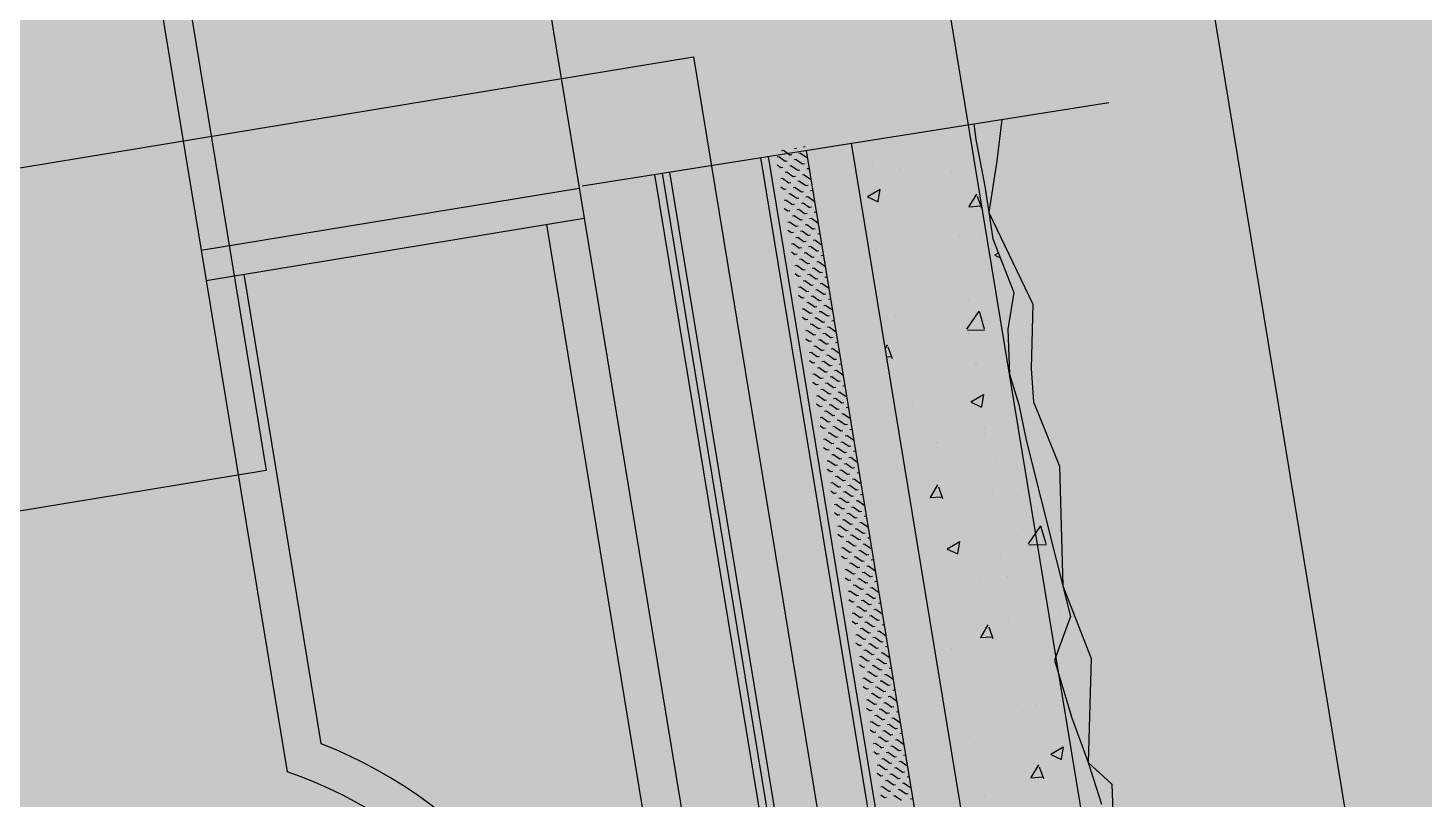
# Model space of a CAD drawing. Header units: millimetres. Extents: x 33240 to 33395, y 51607 to 51720.
# Drawn here: x 33276.991 to 33277.903, y 51683.234 to 51683.737 of the extents above; entities that cross this region are included whole.
import ezdxf

# ---------------------------------------------------------------- set-up
doc = ezdxf.new("R2010")
doc.units = ezdxf.units.MM
doc.header["$LTSCALE"] = 0.3
doc.header["$MEASUREMENT"] = 0
doc.linetypes.add('ACAD_ISO04W100', pattern=[30, 24, -3, 0, -3])
for name, color, linetype in [('07-REVT-SOL', 8, 'CONTINUOUS'), ('08-EQUI-MEUBLE-PROJ-01', 11, 'CONTINUOUS'), ('10-ANN-TEXTE', 3, 'CONTINUOUS'), ('15-PLAF-TECHN-TEMPORAIRE', 113, 'CONTINUOUS')]:
    doc.layers.add(name, color=color, linetype=linetype)

msp = doc.modelspace()

# ---------------------------------------------------------------- hatches: boundary and pattern name
at = {"layer": '07-REVT-SOL'}
h = msp.add_hatch(dxfattribs=at)
h.set_pattern_fill('CROSS', color=30, style=0)
h.set_pattern_definition([(189.35057367, (57785.36794, 108093.83487), (-0.2060594638, -0.2872968802), [0.125, -0.375]), (279.35057367, (57785.29612, 108093.88639), (0.2872968802, -0.2060594638), [0.125, -0.375])])
edge = h.paths.add_edge_path()
edge.add_line((33283.37834, 51687.08222), (33282.64428, 51691.54015))
edge.add_line((33282.64428, 51691.54015), (33270.16237, 51689.48484))
edge.add_line((33270.16237, 51689.48484), (33272.72134, 51673.94416))
edge.add_line((33272.72134, 51673.94416), (33273.82317, 51674.12555))
edge.add_line((33273.82317, 51674.12555), (33273.45317, 51676.37256))
edge.add_line((33273.45317, 51676.37256), (33279.43924, 51677.35824))
edge.add_line((33279.43924, 51677.35824), (33280.44289, 51671.26305))
edge.add_line((33280.44289, 51671.26305), (33280.69327, 51669.7425))
edge.add_line((33280.69327, 51669.7425), (33287.18279, 51670.81109))
edge.add_arc((33295.49829, 51677.43212), 10.62947, 146.696325, 218.527795, ccw=False)
edge.add_line((33286.61448, 51683.26851), (33287.3226, 51684.32885))
edge.add_line((33287.3226, 51684.32885), (33288.3032, 51685.52771))
edge.add_line((33288.3032, 51685.52771), (33286.19868, 51687.54663))
edge.add_line((33286.19868, 51687.54663), (33283.37834, 51687.08222))

# ---------------------------------------------------------------- linework, layer by layer
at = {"layer": '08-EQUI-MEUBLE-PROJ-01', "ltscale": 0.8}
for p, q in [((33277.039, 51685.52835), (33277.71184, 51681.4422)), ((33277.01429, 51684.1397), (33277.16052, 51683.25166)), ((33277.3532, 51683.63409), (33277.69687, 51683.68857)), ((33277.4993, 51683.65725), (33277.9539, 51680.89507)), ((33277.52876, 51683.66192), (33277.88945, 51681.47144)), ((33277.40036, 51683.64157), (33277.47603, 51683.182)), ((33277.4053, 51683.64235), (33277.48096, 51683.18281)), ((33277.41023, 51683.64314), (33277.49199, 51683.14662)), ((33277.10447, 51683.59208), (33277.35114, 51683.6327)), ((33277.10772, 51683.57235), (33277.35439, 51683.61296)), ((33277.32973, 51683.6089), (33277.68717, 51681.43813)), ((33277.18282, 51683.27011), (33277.13238, 51683.57641))]:
    msp.add_line(p, q, dxfattribs=at)
at = {"layer": '08-EQUI-MEUBLE-PROJ-01', "color": 8, "ltscale": 0.8}
for p, q in [((33277.62711, 51683.67751), (33277.6238, 51683.65055)), ((33277.60882, 51683.67461), (33277.6101, 51683.66435)), ((33277.48333, 51683.6572), (33277.48459, 51683.65741)), ((33277.4845, 51683.65734), (33277.48862, 51683.65438)), ((33277.49167, 51683.65857), (33277.49293, 51683.65878)), ((33277.49751, 51683.65953), (33277.49871, 51683.65973)), ((33277.49867, 51683.65968), (33277.49873, 51683.65964)), ((33277.55931, 51683.66148), (33277.55931, 51683.66148)), ((33277.6072, 51683.65949), (33277.6072, 51683.65949)), ((33277.6101, 51683.66435), (33277.61603, 51683.6339)), ((33277.4695, 51683.65253), (33277.55119, 51683.15637)), ((33277.47443, 51683.65331), (33277.55003, 51683.19419)), ((33277.48037, 51683.65307), (33277.48163, 51683.65328)), ((33277.48041, 51683.64777), (33277.4827, 51683.64613)), ((33277.48154, 51683.65322), (33277.48566, 51683.65026)), ((33277.48575, 51683.65032), (33277.48701, 51683.65052)), ((33277.48871, 51683.65445), (33277.48997, 51683.65465)), ((33277.49159, 51683.65128), (33277.49284, 51683.65148)), ((33277.49275, 51683.65142), (33277.49688, 51683.64846)), ((33277.49455, 51683.65541), (33277.4958, 51683.65561)), ((33277.49571, 51683.65555), (33277.49984, 51683.65259)), ((33277.49697, 51683.64852), (33277.49822, 51683.64873)), ((33277.54293, 51683.64941), (33277.54293, 51683.64941)), ((33277.6238, 51683.65055), (33277.61862, 51683.61677)), ((33277.48271, 51683.63889), (33277.48396, 51683.6391)), ((33277.48279, 51683.64619), (33277.48405, 51683.6464)), ((33277.48387, 51683.63904), (33277.488, 51683.63608)), ((33277.48567, 51683.64302), (33277.48692, 51683.64323)), ((33277.48683, 51683.64317), (33277.49096, 51683.64021)), ((33277.48863, 51683.64715), (33277.48988, 51683.64736)), ((33277.48979, 51683.64729), (33277.49392, 51683.64433)), ((33277.49105, 51683.64027), (33277.4923, 51683.64047)), ((33277.49401, 51683.6444), (33277.49526, 51683.6446)), ((33277.49688, 51683.64123), (33277.49814, 51683.64144)), ((33277.49805, 51683.64137), (33277.50218, 51683.63841)), ((33277.49984, 51683.64536), (33277.50105, 51683.64556)), ((33277.50101, 51683.6455), (33277.50106, 51683.64546)), ((33277.56077, 51683.64543), (33277.56077, 51683.64543)), ((33277.59432, 51683.64337), (33277.59432, 51683.64337)), ((33277.48275, 51683.63359), (33277.48504, 51683.63195)), ((33277.48513, 51683.63201), (33277.48638, 51683.63222)), ((33277.48809, 51683.63614), (33277.48934, 51683.63635)), ((33277.49096, 51683.63297), (33277.49222, 51683.63318)), ((33277.49213, 51683.63312), (33277.49625, 51683.63016)), ((33277.49392, 51683.6371), (33277.49518, 51683.63731)), ((33277.49509, 51683.63725), (33277.49922, 51683.63428)), ((33277.49634, 51683.63022), (33277.4976, 51683.63043)), ((33277.4993, 51683.63435), (33277.50056, 51683.63455)), ((33277.50218, 51683.63118), (33277.50338, 51683.63138)), ((33277.50334, 51683.63132), (33277.5034, 51683.63128)), ((33277.53935, 51683.6272), (33277.54757, 51683.63201)), ((33277.54638, 51683.62392), (33277.54767, 51683.63191)), ((33277.61603, 51683.6339), (33277.62121, 51683.59963)), ((33277.48504, 51683.62472), (33277.48629, 51683.62492)), ((33277.48621, 51683.62486), (33277.49033, 51683.6219)), ((33277.488, 51683.62885), (33277.48926, 51683.62905)), ((33277.48917, 51683.62899), (33277.49329, 51683.62603)), ((33277.49042, 51683.62196), (33277.49168, 51683.62217)), ((33277.49338, 51683.62609), (33277.49464, 51683.6263)), ((33277.49626, 51683.62292), (33277.49751, 51683.62313)), ((33277.49742, 51683.62307), (33277.50155, 51683.62011)), ((33277.49922, 51683.62705), (33277.50047, 51683.62726)), ((33277.50038, 51683.6272), (33277.50451, 51683.62423)), ((33277.50164, 51683.62017), (33277.50289, 51683.62038)), ((33277.53937, 51683.62699), (33277.5463, 51683.62381)), ((33277.60546, 51683.62044), (33277.61306, 51683.62102)), ((33277.60584, 51683.62058), (33277.6107, 51683.62878)), ((33277.61397, 51683.61966), (33277.61123, 51683.62728)), ((33277.48508, 51683.61941), (33277.48737, 51683.61777)), ((33277.48746, 51683.61783), (33277.48871, 51683.61804)), ((33277.49034, 51683.61467), (33277.49159, 51683.61487)), ((33277.4915, 51683.61481), (33277.49563, 51683.61185)), ((33277.4933, 51683.6188), (33277.49455, 51683.619)), ((33277.49446, 51683.61894), (33277.49859, 51683.61598)), ((33277.49572, 51683.61191), (33277.49697, 51683.61212)), ((33277.49868, 51683.61604), (33277.49993, 51683.61625)), ((33277.50155, 51683.61287), (33277.50281, 51683.61308)), ((33277.50272, 51683.61302), (33277.50685, 51683.61006)), ((33277.50451, 51683.617), (33277.50572, 51683.6172)), ((33277.50568, 51683.61715), (33277.50573, 51683.61711)), ((33277.59801, 51683.61344), (33277.59801, 51683.61344)), ((33277.61862, 51683.61677), (33277.6474, 51683.55687)), ((33277.48738, 51683.61054), (33277.48863, 51683.61075)), ((33277.48742, 51683.60524), (33277.48971, 51683.60359)), ((33277.48854, 51683.61068), (33277.49267, 51683.60772)), ((33277.4898, 51683.60366), (33277.49105, 51683.60386)), ((33277.49276, 51683.60779), (33277.49401, 51683.60799)), ((33277.49563, 51683.60462), (33277.49688, 51683.60482)), ((33277.4968, 51683.60476), (33277.50092, 51683.6018)), ((33277.49859, 51683.60875), (33277.49985, 51683.60895)), ((33277.49976, 51683.60889), (33277.50388, 51683.60593)), ((33277.50101, 51683.60186), (33277.50227, 51683.60207)), ((33277.50397, 51683.60599), (33277.50523, 51683.6062)), ((33277.50685, 51683.60282), (33277.50805, 51683.60302)), ((33277.50801, 51683.60297), (33277.50807, 51683.60293)), ((33277.58237, 51683.60464), (33277.58237, 51683.60464)), ((33277.48971, 51683.59636), (33277.49096, 51683.59657)), ((33277.49087, 51683.59651), (33277.495, 51683.59355)), ((33277.49267, 51683.60049), (33277.49392, 51683.6007)), ((33277.49383, 51683.60063), (33277.49796, 51683.59767)), ((33277.49509, 51683.59361), (33277.49634, 51683.59381)), ((33277.49805, 51683.59774), (33277.49931, 51683.59794)), ((33277.50093, 51683.59457), (33277.50218, 51683.59477)), ((33277.50209, 51683.59471), (33277.50622, 51683.59175)), ((33277.50389, 51683.5987), (33277.50514, 51683.5989)), ((33277.50505, 51683.59884), (33277.50918, 51683.59588)), ((33277.54545, 51683.59343), (33277.54545, 51683.59343)), ((33277.59967, 51683.6014), (33277.59967, 51683.6014)), ((33277.61281, 51683.60162), (33277.61281, 51683.60162)), ((33277.62121, 51683.59963), (33277.63487, 51683.56445)), ((33277.48975, 51683.59106), (33277.49204, 51683.58942)), ((33277.49213, 51683.58948), (33277.49338, 51683.58969)), ((33277.49501, 51683.58631), (33277.49626, 51683.58652)), ((33277.49617, 51683.58646), (33277.5003, 51683.5835)), ((33277.49797, 51683.59044), (33277.49922, 51683.59065)), ((33277.49913, 51683.59058), (33277.50326, 51683.58762)), ((33277.50039, 51683.58356), (33277.50164, 51683.58376)), ((33277.50335, 51683.58769), (33277.5046, 51683.58789)), ((33277.50622, 51683.58452), (33277.50748, 51683.58473)), ((33277.50631, 51683.59181), (33277.50756, 51683.59202)), ((33277.50739, 51683.58466), (33277.51151, 51683.5817)), ((33277.50918, 51683.58865), (33277.51039, 51683.58885)), ((33277.51035, 51683.58879), (33277.5104, 51683.58875)), ((33277.62246, 51683.58907), (33277.62479, 51683.59043)), ((33277.62248, 51683.58885), (33277.62603, 51683.58723)), ((33277.49204, 51683.58218), (33277.4933, 51683.58239)), ((33277.49209, 51683.57688), (33277.49438, 51683.57524)), ((33277.49321, 51683.58233), (33277.49734, 51683.57937)), ((33277.49447, 51683.5753), (33277.49572, 51683.57551)), ((33277.49743, 51683.57943), (33277.49868, 51683.57964)), ((33277.5003, 51683.57626), (33277.50155, 51683.57647)), ((33277.50146, 51683.57641), (33277.50559, 51683.57345)), ((33277.50326, 51683.58039), (33277.50451, 51683.5806)), ((33277.50443, 51683.58054), (33277.50855, 51683.57757)), ((33277.50864, 51683.57764), (33277.5099, 51683.57784)), ((33277.51152, 51683.57447), (33277.51272, 51683.57467)), ((33277.51268, 51683.57461), (33277.51274, 51683.57457)), ((33277.57464, 51683.58095), (33277.57464, 51683.58095)), ((33277.49438, 51683.56801), (33277.49563, 51683.56821)), ((33277.49554, 51683.56815), (33277.49967, 51683.56519)), ((33277.49734, 51683.57214), (33277.49859, 51683.57234)), ((33277.4985, 51683.57228), (33277.50263, 51683.56932)), ((33277.49976, 51683.56525), (33277.50101, 51683.56546)), ((33277.50272, 51683.56938), (33277.50397, 51683.56959)), ((33277.5056, 51683.56621), (33277.50685, 51683.56642)), ((33277.50568, 51683.57351), (33277.50693, 51683.57372)), ((33277.50676, 51683.56636), (33277.51089, 51683.5634)), ((33277.50856, 51683.57034), (33277.50981, 51683.57055)), ((33277.50972, 51683.57049), (33277.51385, 51683.56752)), ((33277.49442, 51683.5627), (33277.49671, 51683.56106)), ((33277.4968, 51683.56112), (33277.49805, 51683.56133)), ((33277.49967, 51683.55796), (33277.50093, 51683.55816)), ((33277.50084, 51683.5581), (33277.50497, 51683.55514)), ((33277.50264, 51683.56209), (33277.50389, 51683.56229)), ((33277.5038, 51683.56223), (33277.50793, 51683.55927)), ((33277.50802, 51683.55933), (33277.50927, 51683.55954)), ((33277.51089, 51683.55616), (33277.51214, 51683.55637)), ((33277.51098, 51683.56346), (33277.51223, 51683.56367)), ((33277.51206, 51683.55631), (33277.51618, 51683.55335)), ((33277.51385, 51683.56029), (33277.51505, 51683.56049)), ((33277.51502, 51683.56044), (33277.51507, 51683.5604)), ((33277.60501, 51683.55944), (33277.60501, 51683.55944)), ((33277.63487, 51683.56445), (33277.63092, 51683.54069)), ((33277.6474, 51683.55687), (33277.64615, 51683.51485)), ((33277.49671, 51683.55383), (33277.49797, 51683.55404)), ((33277.49676, 51683.54853), (33277.49904, 51683.54688)), ((33277.49788, 51683.55397), (33277.50201, 51683.55101)), ((33277.50209, 51683.55108), (33277.50335, 51683.55128)), ((33277.50497, 51683.54791), (33277.50622, 51683.54811)), ((33277.50506, 51683.5552), (33277.50631, 51683.55541)), ((33277.50613, 51683.54805), (33277.51026, 51683.54509)), ((33277.50793, 51683.55204), (33277.50918, 51683.55224)), ((33277.50909, 51683.55218), (33277.51322, 51683.54922)), ((33277.51331, 51683.54928), (33277.51456, 51683.54949)), ((33277.55754, 51683.54978), (33277.55754, 51683.54978)), ((33277.60427, 51683.54065), (33277.61235, 51683.55243)), ((33277.61581, 51683.54051), (33277.61246, 51683.55218)), ((33277.49905, 51683.53965), (33277.5003, 51683.53986)), ((33277.49913, 51683.54695), (33277.50039, 51683.54715)), ((33277.50021, 51683.5398), (33277.50434, 51683.53684)), ((33277.50201, 51683.54378), (33277.50326, 51683.54399)), ((33277.50317, 51683.54392), (33277.5073, 51683.54096)), ((33277.50739, 51683.54103), (33277.50864, 51683.54123)), ((33277.51026, 51683.53786), (33277.51152, 51683.53806)), ((33277.51035, 51683.54515), (33277.5116, 51683.54536)), ((33277.51323, 51683.54199), (33277.51448, 51683.54219)), ((33277.51439, 51683.54213), (33277.51852, 51683.53917)), ((33277.51619, 51683.54611), (33277.51739, 51683.54631)), ((33277.51735, 51683.54626), (33277.5174, 51683.54622)), ((33277.60463, 51683.54002), (33277.61606, 51683.54012)), ((33277.63092, 51683.54069), (33277.63206, 51683.51131)), ((33277.49909, 51683.53435), (33277.50138, 51683.53271)), ((33277.50147, 51683.53277), (33277.50272, 51683.53298)), ((33277.50434, 51683.5296), (33277.5056, 51683.52981)), ((33277.50443, 51683.5369), (33277.50568, 51683.5371)), ((33277.50551, 51683.52975), (33277.50964, 51683.52679)), ((33277.5073, 51683.53373), (33277.50856, 51683.53394)), ((33277.50847, 51683.53387), (33277.5126, 51683.53091)), ((33277.51143, 51683.538), (33277.51556, 51683.53504)), ((33277.51269, 51683.53098), (33277.51394, 51683.53118)), ((33277.51565, 51683.5351), (33277.5169, 51683.53531)), ((33277.51852, 51683.53194), (33277.51972, 51683.53214)), ((33277.51968, 51683.53208), (33277.51974, 51683.53204)), ((33277.55085, 51683.52778), (33277.55243, 51683.53044)), ((33277.5557, 51683.52133), (33277.55296, 51683.52894)), ((33277.59837, 51683.53382), (33277.59837, 51683.53382)), ((33277.60515, 51683.53782), (33277.60515, 51683.53782)), ((33277.50138, 51683.52547), (33277.50264, 51683.52568)), ((33277.50142, 51683.52017), (33277.50371, 51683.51853)), ((33277.50255, 51683.52562), (33277.50667, 51683.52266)), ((33277.50676, 51683.52272), (33277.50802, 51683.52293)), ((33277.50972, 51683.52685), (33277.51098, 51683.52705)), ((33277.5126, 51683.52368), (33277.51385, 51683.52389)), ((33277.51376, 51683.52383), (33277.51789, 51683.52086)), ((33277.51556, 51683.52781), (33277.51681, 51683.52802)), ((33277.51672, 51683.52795), (33277.52085, 51683.52499)), ((33277.51798, 51683.52093), (33277.51923, 51683.52113)), ((33277.55172, 51683.52245), (33277.55479, 51683.52269)), ((33277.50372, 51683.5113), (33277.50497, 51683.5115)), ((33277.5038, 51683.51859), (33277.50506, 51683.5188)), ((33277.50488, 51683.51144), (33277.50901, 51683.50848)), ((33277.50668, 51683.51543), (33277.50793, 51683.51563)), ((33277.50784, 51683.51557), (33277.51197, 51683.51261)), ((33277.50964, 51683.51955), (33277.51089, 51683.51976)), ((33277.5108, 51683.5197), (33277.51493, 51683.51674)), ((33277.51206, 51683.51267), (33277.51331, 51683.51288)), ((33277.51502, 51683.5168), (33277.51627, 51683.51701)), ((33277.51789, 51683.51363), (33277.51915, 51683.51384)), ((33277.51906, 51683.51378), (33277.52319, 51683.51081)), ((33277.52086, 51683.51776), (33277.52206, 51683.51796)), ((33277.52202, 51683.5179), (33277.52207, 51683.51786)), ((33277.61014, 51683.51838), (33277.61014, 51683.51838)), ((33277.61036, 51683.51747), (33277.61036, 51683.51747)), ((33277.63206, 51683.51131), (33277.63809, 51683.4915)), ((33277.64615, 51683.51485), (33277.64772, 51683.49321)), ((33277.50376, 51683.50599), (33277.50605, 51683.50435)), ((33277.50614, 51683.50441), (33277.50739, 51683.50462)), ((33277.5091, 51683.50854), (33277.51035, 51683.50875)), ((33277.51197, 51683.50538), (33277.51323, 51683.50558)), ((33277.51314, 51683.50552), (33277.51727, 51683.50256)), ((33277.51493, 51683.5095), (33277.51619, 51683.50971)), ((33277.5161, 51683.50965), (33277.52023, 51683.50669)), ((33277.51735, 51683.50262), (33277.51861, 51683.50283)), ((33277.52032, 51683.50675), (33277.52157, 51683.50696)), ((33277.52319, 51683.50358), (33277.52439, 51683.50378)), ((33277.52435, 51683.50373), (33277.52441, 51683.50369)), ((33277.50605, 51683.49712), (33277.5073, 51683.49733)), ((33277.50722, 51683.49726), (33277.51134, 51683.4943)), ((33277.50901, 51683.50125), (33277.51027, 51683.50145)), ((33277.51018, 51683.50139), (33277.5143, 51683.49843)), ((33277.51143, 51683.49437), (33277.51269, 51683.49457)), ((33277.51439, 51683.49849), (33277.51565, 51683.4987)), ((33277.51727, 51683.49533), (33277.51852, 51683.49553)), ((33277.51843, 51683.49547), (33277.52256, 51683.49251)), ((33277.52023, 51683.49945), (33277.52148, 51683.49966)), ((33277.52139, 51683.4996), (33277.52552, 51683.49664)), ((33277.52265, 51683.49257), (33277.5239, 51683.49278)), ((33277.60693, 51683.49317), (33277.61515, 51683.49799)), ((33277.60695, 51683.49296), (33277.61388, 51683.48979)), ((33277.61396, 51683.48989), (33277.61525, 51683.49788)), ((33277.64772, 51683.49321), (33277.66481, 51683.45116)), ((33277.50609, 51683.49182), (33277.50838, 51683.49017)), ((33277.50847, 51683.49024), (33277.50973, 51683.49044)), ((33277.51135, 51683.48707), (33277.5126, 51683.48728)), ((33277.51251, 51683.48721), (33277.51664, 51683.48425)), ((33277.51431, 51683.4912), (33277.51556, 51683.4914)), ((33277.51547, 51683.49134), (33277.5196, 51683.48838)), ((33277.51673, 51683.48432), (33277.51798, 51683.48452)), ((33277.51969, 51683.48844), (33277.52094, 51683.48865)), ((33277.52256, 51683.48528), (33277.52382, 51683.48548)), ((33277.52373, 51683.48542), (33277.52786, 51683.48246)), ((33277.52552, 51683.4894), (33277.52673, 51683.4896)), ((33277.52669, 51683.48955), (33277.52674, 51683.48951)), ((33277.56869, 51683.49067), (33277.56869, 51683.49067)), ((33277.63809, 51683.4915), (33277.64285, 51683.46826)), ((33277.50839, 51683.48294), (33277.50964, 51683.48315)), ((33277.50843, 51683.47764), (33277.51072, 51683.476)), ((33277.50955, 51683.48309), (33277.51368, 51683.48013)), ((33277.51081, 51683.47606), (33277.51206, 51683.47627)), ((33277.51377, 51683.48019), (33277.51502, 51683.48039)), ((33277.51664, 51683.47702), (33277.5179, 51683.47723)), ((33277.51781, 51683.47716), (33277.52193, 51683.4742)), ((33277.5196, 51683.48115), (33277.52086, 51683.48135)), ((33277.52077, 51683.48129), (33277.52489, 51683.47833)), ((33277.52202, 51683.47427), (33277.52328, 51683.47447)), ((33277.52498, 51683.47839), (33277.52624, 51683.4786)), ((33277.52786, 51683.47523), (33277.52906, 51683.47543)), ((33277.52902, 51683.47537), (33277.52908, 51683.47533)), ((33277.6157, 51683.4755), (33277.6157, 51683.4755)), ((33277.51072, 51683.46876), (33277.51197, 51683.46897)), ((33277.51188, 51683.46891), (33277.51601, 51683.46595)), ((33277.51368, 51683.47289), (33277.51493, 51683.4731)), ((33277.51485, 51683.47304), (33277.51897, 51683.47008)), ((33277.5161, 51683.46601), (33277.51735, 51683.46622)), ((33277.51906, 51683.47014), (33277.52032, 51683.47034)), ((33277.52194, 51683.46697), (33277.52319, 51683.46718)), ((33277.5231, 51683.46712), (33277.52723, 51683.46415)), ((33277.5249, 51683.4711), (33277.52615, 51683.47131)), ((33277.52606, 51683.47124), (33277.53019, 51683.46828)), ((33277.58451, 51683.46576), (33277.58451, 51683.46576)), ((33277.616, 51683.47282), (33277.616, 51683.47282)), ((33277.64285, 51683.46826), (33277.67199, 51683.35304)), ((33277.51076, 51683.46346), (33277.51305, 51683.46182)), ((33277.51314, 51683.46188), (33277.51439, 51683.46209)), ((33277.51602, 51683.45872), (33277.51727, 51683.45892)), ((33277.51718, 51683.45886), (33277.52131, 51683.4559)), ((33277.51898, 51683.46284), (33277.52023, 51683.46305)), ((33277.52014, 51683.46299), (33277.52427, 51683.46003)), ((33277.5214, 51683.45596), (33277.52265, 51683.45617)), ((33277.52436, 51683.46009), (33277.52561, 51683.4603)), ((33277.52723, 51683.45692), (33277.52849, 51683.45713)), ((33277.52732, 51683.46422), (33277.52857, 51683.46442)), ((33277.5284, 51683.45707), (33277.53252, 51683.4541)), ((33277.53019, 51683.46105), (33277.5314, 51683.46125)), ((33277.53136, 51683.46119), (33277.53141, 51683.46115)), ((33277.58531, 51683.46353), (33277.58531, 51683.46353)), ((33277.51306, 51683.45459), (33277.51431, 51683.45479)), ((33277.5131, 51683.44928), (33277.51539, 51683.44764)), ((33277.51422, 51683.45473), (33277.51835, 51683.45177)), ((33277.51548, 51683.4477), (33277.51673, 51683.44791)), ((33277.51844, 51683.45183), (33277.51969, 51683.45204)), ((33277.52131, 51683.44867), (33277.52256, 51683.44887)), ((33277.52248, 51683.44881), (33277.5266, 51683.44585)), ((33277.52427, 51683.45279), (33277.52553, 51683.453)), ((33277.52544, 51683.45294), (33277.52956, 51683.44998)), ((33277.52965, 51683.45004), (33277.53091, 51683.45025)), ((33277.53253, 51683.44687), (33277.53373, 51683.44707)), ((33277.53369, 51683.44702), (33277.53375, 51683.44698)), ((33277.6137, 51683.45328), (33277.6137, 51683.45328)), ((33277.62377, 51683.4547), (33277.62377, 51683.4547)), ((33277.66481, 51683.45116), (33277.66691, 51683.37313)), ((33277.51539, 51683.44041), (33277.51664, 51683.44062)), ((33277.51655, 51683.44055), (33277.52068, 51683.43759)), ((33277.51835, 51683.44454), (33277.5196, 51683.44474)), ((33277.51951, 51683.44468), (33277.52364, 51683.44172)), ((33277.52077, 51683.43766), (33277.52202, 51683.43786)), ((33277.52373, 51683.44178), (33277.52498, 51683.44199)), ((33277.52661, 51683.43862), (33277.52786, 51683.43882)), ((33277.52669, 51683.44591), (33277.52795, 51683.44612)), ((33277.52777, 51683.43876), (33277.5319, 51683.4358)), ((33277.52957, 51683.44274), (33277.53082, 51683.44295)), ((33277.53073, 51683.44289), (33277.53486, 51683.43993)), ((33277.58048, 51683.43085), (33277.58534, 51683.43905)), ((33277.51543, 51683.43511), (33277.51772, 51683.43346)), ((33277.51781, 51683.43353), (33277.51906, 51683.43373)), ((33277.52069, 51683.43036), (33277.52194, 51683.43057)), ((33277.52185, 51683.4305), (33277.52598, 51683.42754)), ((33277.52365, 51683.43449), (33277.5249, 51683.43469)), ((33277.52481, 51683.43463), (33277.52894, 51683.43167)), ((33277.52903, 51683.43173), (33277.53028, 51683.43194)), ((33277.5319, 51683.42857), (33277.53315, 51683.42877)), ((33277.53199, 51683.43586), (33277.53324, 51683.43607)), ((33277.53307, 51683.42871), (33277.53719, 51683.42575)), ((33277.53486, 51683.43269), (33277.53607, 51683.43289)), ((33277.53603, 51683.43284), (33277.53608, 51683.4328)), ((33277.5801, 51683.43071), (33277.5877, 51683.43129)), ((33277.58861, 51683.42993), (33277.58586, 51683.43755)), ((33277.62105, 51683.43354), (33277.62105, 51683.43354)), ((33277.63761, 51683.43203), (33277.63761, 51683.43203)), ((33277.51772, 51683.42623), (33277.51898, 51683.42644)), ((33277.51777, 51683.42093), (33277.52006, 51683.41929)), ((33277.51889, 51683.42638), (33277.52302, 51683.42342)), ((33277.52311, 51683.42348), (33277.52436, 51683.42368)), ((33277.52598, 51683.42031), (33277.52723, 51683.42052)), ((33277.52607, 51683.42761), (33277.52732, 51683.42781)), ((33277.52714, 51683.42045), (33277.53127, 51683.41749)), ((33277.52894, 51683.42444), (33277.53019, 51683.42464)), ((33277.5301, 51683.42458), (33277.53423, 51683.42162)), ((33277.53432, 51683.42168), (33277.53558, 51683.42189)), ((33277.52006, 51683.41205), (33277.52131, 51683.41226)), ((33277.52014, 51683.41935), (33277.5214, 51683.41956)), ((33277.52122, 51683.4122), (33277.52535, 51683.40924)), ((33277.52302, 51683.41618), (33277.52427, 51683.41639)), ((33277.52418, 51683.41633), (33277.52831, 51683.41337)), ((33277.5284, 51683.41343), (33277.52965, 51683.41363)), ((33277.53128, 51683.41026), (33277.53253, 51683.41047)), ((33277.53136, 51683.41756), (33277.53261, 51683.41776)), ((33277.53424, 51683.41439), (33277.53549, 51683.4146)), ((33277.5354, 51683.41453), (33277.53953, 51683.41157)), ((33277.5372, 51683.41852), (33277.5384, 51683.41872)), ((33277.53836, 51683.41866), (33277.53842, 51683.41862)), ((33277.59118, 51683.41797), (33277.59118, 51683.41797)), ((33277.6444, 51683.40058), (33277.65248, 51683.41236)), ((33277.65594, 51683.40043), (33277.65259, 51683.41211)), ((33277.5201, 51683.40675), (33277.52239, 51683.40511)), ((33277.52248, 51683.40517), (33277.52373, 51683.40538)), ((33277.52535, 51683.40201), (33277.52661, 51683.40221)), ((33277.52544, 51683.4093), (33277.52669, 51683.40951)), ((33277.52652, 51683.40215), (33277.53065, 51683.39919)), ((33277.52831, 51683.40613), (33277.52957, 51683.40634)), ((33277.52948, 51683.40628), (33277.53361, 51683.40332)), ((33277.53244, 51683.41041), (33277.53657, 51683.40744)), ((33277.5337, 51683.40338), (33277.53495, 51683.40359)), ((33277.53666, 51683.40751), (33277.53791, 51683.40771)), ((33277.53953, 51683.40434), (33277.54073, 51683.40454)), ((33277.5407, 51683.40448), (33277.54075, 51683.40444)), ((33277.5914, 51683.39728), (33277.59962, 51683.4021)), ((33277.59843, 51683.394), (33277.59973, 51683.40199)), ((33277.63743, 51683.40615), (33277.63743, 51683.40615)), ((33277.52239, 51683.39788), (33277.52365, 51683.39808)), ((33277.52243, 51683.39257), (33277.52472, 51683.39093)), ((33277.52356, 51683.39802), (33277.52769, 51683.39506)), ((33277.52777, 51683.39512), (33277.52903, 51683.39533)), ((33277.53074, 51683.39925), (33277.53199, 51683.39946)), ((33277.53361, 51683.39608), (33277.53486, 51683.39629)), ((33277.53477, 51683.39623), (33277.5389, 51683.39327)), ((33277.53657, 51683.40021), (33277.53782, 51683.40042)), ((33277.53773, 51683.40036), (33277.54186, 51683.3974)), ((33277.53899, 51683.39333), (33277.54024, 51683.39354)), ((33277.59143, 51683.39707), (33277.59835, 51683.3939)), ((33277.64476, 51683.39994), (33277.65619, 51683.40005)), ((33277.52473, 51683.3837), (33277.52598, 51683.38391)), ((33277.52481, 51683.39099), (33277.52607, 51683.3912)), ((33277.52589, 51683.38384), (33277.53002, 51683.38088)), ((33277.52769, 51683.38783), (33277.52894, 51683.38803)), ((33277.52885, 51683.38797), (33277.53298, 51683.38501)), ((33277.53065, 51683.39196), (33277.5319, 51683.39216)), ((33277.53181, 51683.3921), (33277.53594, 51683.38914)), ((33277.53307, 51683.38507), (33277.53432, 51683.38528)), ((33277.53603, 51683.3892), (33277.53728, 51683.38941)), ((33277.53891, 51683.38603), (33277.54016, 51683.38624)), ((33277.54007, 51683.38618), (33277.5442, 51683.38322)), ((33277.54187, 51683.39016), (33277.54307, 51683.39036)), ((33277.54303, 51683.39031), (33277.54308, 51683.39027)), ((33277.62639, 51683.39157), (33277.62639, 51683.39157)), ((33277.52477, 51683.3784), (33277.52706, 51683.37676)), ((33277.52715, 51683.37682), (33277.5284, 51683.37702)), ((33277.53011, 51683.38095), (33277.53136, 51683.38115)), ((33277.53298, 51683.37778), (33277.53424, 51683.37798)), ((33277.53415, 51683.37792), (33277.53828, 51683.37496)), ((33277.53594, 51683.38191), (33277.5372, 51683.38211)), ((33277.53711, 51683.38205), (33277.54124, 51683.37909)), ((33277.53836, 51683.37502), (33277.53962, 51683.37523)), ((33277.54133, 51683.37915), (33277.54258, 51683.37936)), ((33277.5442, 51683.37598), (33277.5454, 51683.37618)), ((33277.54536, 51683.37613), (33277.54542, 51683.37609)), ((33277.61278, 51683.37718), (33277.61278, 51683.37718)), ((33277.63091, 51683.37907), (33277.63091, 51683.37907)), ((33277.52706, 51683.36952), (33277.52832, 51683.36973)), ((33277.52823, 51683.36967), (33277.53235, 51683.36671)), ((33277.53002, 51683.37365), (33277.53128, 51683.37386)), ((33277.53119, 51683.37379), (33277.53531, 51683.37083)), ((33277.53244, 51683.36677), (33277.5337, 51683.36697)), ((33277.5354, 51683.3709), (33277.53666, 51683.3711)), ((33277.53828, 51683.36773), (33277.53953, 51683.36793)), ((33277.53944, 51683.36787), (33277.54357, 51683.36491)), ((33277.54124, 51683.37186), (33277.54249, 51683.37206)), ((33277.5424, 51683.372), (33277.54653, 51683.36904)), ((33277.54366, 51683.36497), (33277.54491, 51683.36518)), ((33277.66691, 51683.37313), (33277.68545, 51683.32579)), ((33277.5271, 51683.36422), (33277.52939, 51683.36258)), ((33277.52948, 51683.36264), (33277.53074, 51683.36285)), ((33277.53236, 51683.35947), (33277.53361, 51683.35968)), ((33277.53352, 51683.35962), (33277.53765, 51683.35666)), ((33277.53532, 51683.3636), (33277.53657, 51683.36381)), ((33277.53648, 51683.36374), (33277.54061, 51683.36078)), ((33277.53774, 51683.35672), (33277.53899, 51683.35692)), ((33277.5407, 51683.36085), (33277.54195, 51683.36105)), ((33277.54357, 51683.35768), (33277.54483, 51683.35789)), ((33277.54474, 51683.35782), (33277.54887, 51683.35486)), ((33277.54654, 51683.36181), (33277.54774, 51683.36201)), ((33277.5477, 51683.36195), (33277.54775, 51683.36191)), ((33277.66546, 51683.3565), (33277.66546, 51683.3565)), ((33277.5294, 51683.35534), (33277.53065, 51683.35555)), ((33277.52944, 51683.35004), (33277.53173, 51683.3484)), ((33277.53056, 51683.35549), (33277.53469, 51683.35253)), ((33277.53182, 51683.34846), (33277.53307, 51683.34867)), ((33277.53478, 51683.35259), (33277.53603, 51683.3528)), ((33277.53765, 51683.34942), (33277.53891, 51683.34963)), ((33277.53882, 51683.34957), (33277.54294, 51683.34661)), ((33277.54061, 51683.35355), (33277.54187, 51683.35376)), ((33277.54178, 51683.3537), (33277.54591, 51683.35073)), ((33277.54303, 51683.34667), (33277.54429, 51683.34688)), ((33277.54599, 51683.3508), (33277.54725, 51683.351)), ((33277.54887, 51683.34763), (33277.55007, 51683.34783)), ((33277.55003, 51683.34777), (33277.55009, 51683.34773)), ((33277.61339, 51683.33946), (33277.61824, 51683.34765)), ((33277.63174, 51683.3496), (33277.63174, 51683.3496)), ((33277.67199, 51683.35304), (33277.66143, 51683.3245)), ((33277.53173, 51683.34117), (33277.53298, 51683.34137)), ((33277.5329, 51683.34131), (33277.53702, 51683.33835)), ((33277.53469, 51683.3453), (33277.53595, 51683.3455)), ((33277.53586, 51683.34544), (33277.53998, 51683.34248)), ((33277.53711, 51683.33841), (33277.53837, 51683.33862)), ((33277.54007, 51683.34254), (33277.54133, 51683.34275)), ((33277.54295, 51683.33937), (33277.5442, 51683.33958)), ((33277.54411, 51683.33952), (33277.54824, 51683.33656)), ((33277.54591, 51683.3435), (33277.54716, 51683.34371)), ((33277.54707, 51683.34365), (33277.5512, 51683.34069)), ((33277.61301, 51683.33932), (33277.62061, 51683.33989)), ((33277.62151, 51683.33854), (33277.61877, 51683.34615)), ((33277.62357, 51683.3381), (33277.62357, 51683.3381)), ((33277.66538, 51683.34578), (33277.66538, 51683.34578)), ((33277.53177, 51683.33586), (33277.53406, 51683.33422)), ((33277.53415, 51683.33428), (33277.5354, 51683.33449)), ((33277.53703, 51683.33112), (33277.53828, 51683.33132)), ((33277.53819, 51683.33126), (33277.54232, 51683.3283)), ((33277.53999, 51683.33525), (33277.54124, 51683.33545)), ((33277.54115, 51683.33539), (33277.54528, 51683.33243)), ((33277.54241, 51683.32836), (33277.54366, 51683.32857)), ((33277.54537, 51683.33249), (33277.54662, 51683.3327)), ((33277.54824, 51683.32932), (33277.5495, 51683.32953)), ((33277.54833, 51683.33662), (33277.54958, 51683.33683)), ((33277.54941, 51683.32947), (33277.55354, 51683.32651)), ((33277.5512, 51683.33345), (33277.55241, 51683.33365)), ((33277.55237, 51683.3336), (33277.55242, 51683.33356)), ((33277.59445, 51683.33193), (33277.59445, 51683.33193)), ((33277.53407, 51683.32699), (33277.53532, 51683.3272)), ((33277.53411, 51683.32169), (33277.5364, 51683.32005)), ((33277.53523, 51683.32713), (33277.53936, 51683.32417)), ((33277.53649, 51683.32011), (33277.53774, 51683.32031)), ((33277.53945, 51683.32424), (33277.5407, 51683.32444)), ((33277.54232, 51683.32107), (33277.54357, 51683.32127)), ((33277.54349, 51683.32121), (33277.54761, 51683.31825)), ((33277.54528, 51683.3252), (33277.54654, 51683.3254)), ((33277.54645, 51683.32534), (33277.55057, 51683.32238)), ((33277.55066, 51683.32244), (33277.55192, 51683.32265)), ((33277.55354, 51683.31927), (33277.55474, 51683.31947)), ((33277.5547, 51683.31942), (33277.55476, 51683.31938)), ((33277.58795, 51683.32233), (33277.58795, 51683.32233)), ((33277.65276, 51683.32562), (33277.65276, 51683.32562)), ((33277.66143, 51683.3245), (33277.67268, 51683.28707)), ((33277.68545, 51683.32579), (33277.6835, 51683.25789)), ((33277.5364, 51683.31281), (33277.53765, 51683.31302)), ((33277.53756, 51683.31296), (33277.54169, 51683.31)), ((33277.53936, 51683.31694), (33277.54061, 51683.31715)), ((33277.54052, 51683.31708), (33277.54465, 51683.31412)), ((33277.54178, 51683.31006), (33277.54303, 51683.31026)), ((33277.54474, 51683.31419), (33277.546, 51683.31439)), ((33277.54762, 51683.31102), (33277.54887, 51683.31122)), ((33277.5477, 51683.31831), (33277.54896, 51683.31852)), ((33277.54878, 51683.31116), (33277.55291, 51683.3082)), ((33277.55058, 51683.31515), (33277.55183, 51683.31535)), ((33277.55174, 51683.31529), (33277.55587, 51683.31233)), ((33277.53644, 51683.30751), (33277.53873, 51683.30587)), ((33277.53882, 51683.30593), (33277.54007, 51683.30614)), ((33277.5417, 51683.30276), (33277.54295, 51683.30297)), ((33277.54286, 51683.30291), (33277.54699, 51683.29995)), ((33277.54466, 51683.30689), (33277.54591, 51683.3071)), ((33277.54582, 51683.30703), (33277.54995, 51683.30407)), ((33277.55004, 51683.30414), (33277.55129, 51683.30434)), ((33277.55291, 51683.30097), (33277.55417, 51683.30118)), ((33277.553, 51683.30826), (33277.55425, 51683.30847)), ((33277.55408, 51683.30111), (33277.5582, 51683.29815)), ((33277.55587, 51683.3051), (33277.55708, 51683.3053)), ((33277.55704, 51683.30524), (33277.55709, 51683.3052)), ((33277.63708, 51683.30764), (33277.63708, 51683.30764)), ((33277.53873, 51683.29863), (33277.53999, 51683.29884)), ((33277.53878, 51683.29333), (33277.54107, 51683.29169)), ((33277.5399, 51683.29878), (33277.54403, 51683.29582)), ((33277.54412, 51683.29588), (33277.54537, 51683.29609)), ((33277.54699, 51683.29271), (33277.54824, 51683.29292)), ((33277.54708, 51683.30001), (33277.54833, 51683.30021)), ((33277.54815, 51683.29286), (33277.55228, 51683.2899)), ((33277.54995, 51683.29684), (33277.5512, 51683.29705)), ((33277.55112, 51683.29699), (33277.55524, 51683.29402)), ((33277.55533, 51683.29409), (33277.55659, 51683.29429)), ((33277.64953, 51683.29595), (33277.64953, 51683.29595)), ((33277.54107, 51683.28446), (33277.54232, 51683.28466)), ((33277.54116, 51683.29175), (33277.54241, 51683.29196)), ((33277.54223, 51683.2846), (33277.54636, 51683.28164)), ((33277.54403, 51683.28859), (33277.54528, 51683.28879)), ((33277.54519, 51683.28873), (33277.54932, 51683.28577)), ((33277.54941, 51683.28583), (33277.55066, 51683.28604)), ((33277.55229, 51683.28266), (33277.55354, 51683.28287)), ((33277.55237, 51683.28996), (33277.55363, 51683.29017)), ((33277.55525, 51683.28679), (33277.5565, 51683.287)), ((33277.55641, 51683.28694), (33277.56054, 51683.28398)), ((33277.55821, 51683.29092), (33277.55941, 51683.29112)), ((33277.55937, 51683.29106), (33277.55943, 51683.29102)), ((33277.64055, 51683.29092), (33277.64055, 51683.29092)), ((33277.67268, 51683.28707), (33277.6835, 51683.25789)), ((33277.54111, 51683.27915), (33277.5434, 51683.27751)), ((33277.54349, 51683.27757), (33277.54474, 51683.27778)), ((33277.54636, 51683.27441), (33277.54762, 51683.27461)), ((33277.54645, 51683.2817), (33277.5477, 51683.28191)), ((33277.54753, 51683.27455), (33277.55166, 51683.27159)), ((33277.54933, 51683.27854), (33277.55058, 51683.27874)), ((33277.55049, 51683.27868), (33277.55462, 51683.27572)), ((33277.55345, 51683.28281), (33277.55758, 51683.27985)), ((33277.55471, 51683.27578), (33277.55596, 51683.27599)), ((33277.55767, 51683.27991), (33277.55892, 51683.28012)), ((33277.56054, 51683.27674), (33277.56174, 51683.27694)), ((33277.56171, 51683.27689), (33277.56176, 51683.27685)), ((33277.5434, 51683.27028), (33277.54466, 51683.27049)), ((33277.54345, 51683.26498), (33277.54574, 51683.26334)), ((33277.54457, 51683.27042), (33277.5487, 51683.26746)), ((33277.54878, 51683.26753), (33277.55004, 51683.26773)), ((33277.55175, 51683.27165), (33277.553, 51683.27186)), ((33277.55462, 51683.26849), (33277.55587, 51683.26869)), ((33277.55578, 51683.26863), (33277.55991, 51683.26567)), ((33277.55758, 51683.27261), (33277.55883, 51683.27282)), ((33277.55875, 51683.27276), (33277.56287, 51683.2698)), ((33277.56, 51683.26573), (33277.56125, 51683.26594)), ((33277.60913, 51683.2703), (33277.60913, 51683.2703)), ((33277.64243, 51683.26567), (33277.64243, 51683.26567)), ((33277.65899, 51683.26326), (33277.6672, 51683.26807)), ((33277.66601, 51683.25997), (33277.66731, 51683.26796)), ((33277.54574, 51683.2561), (33277.54699, 51683.25631)), ((33277.54582, 51683.2634), (33277.54708, 51683.2636)), ((33277.5469, 51683.25625), (33277.55103, 51683.25329)), ((33277.5487, 51683.26023), (33277.54995, 51683.26044)), ((33277.54986, 51683.26037), (33277.55399, 51683.25741)), ((33277.55166, 51683.26436), (33277.55291, 51683.26456)), ((33277.55282, 51683.2645), (33277.55695, 51683.26154)), ((33277.55408, 51683.25748), (33277.55533, 51683.25768)), ((33277.55704, 51683.2616), (33277.55829, 51683.26181)), ((33277.55992, 51683.25844), (33277.56117, 51683.25864)), ((33277.56108, 51683.25858), (33277.56521, 51683.25562)), ((33277.56288, 51683.26256), (33277.56408, 51683.26276)), ((33277.56404, 51683.26271), (33277.56409, 51683.26267)), ((33277.6463, 51683.24806), (33277.65115, 51683.25626)), ((33277.65901, 51683.26305), (33277.66593, 51683.25987)), ((33277.6835, 51683.25789), (33277.69214, 51683.23067)), ((33277.6835, 51683.25789), (33277.69896, 51683.24373)), ((33277.54578, 51683.2508), (33277.54807, 51683.24916)), ((33277.54816, 51683.24922), (33277.54941, 51683.24943)), ((33277.55112, 51683.25335), (33277.55237, 51683.25355)), ((33277.55399, 51683.25018), (33277.55525, 51683.25039)), ((33277.55516, 51683.25032), (33277.55929, 51683.24736)), ((33277.55696, 51683.25431), (33277.55821, 51683.25451)), ((33277.55812, 51683.25445), (33277.56225, 51683.25149)), ((33277.55938, 51683.24743), (33277.56063, 51683.24763)), ((33277.56234, 51683.25155), (33277.56359, 51683.25176)), ((33277.56521, 51683.24839), (33277.56641, 51683.24859)), ((33277.56638, 51683.24853), (33277.56643, 51683.24849)), ((33277.64592, 51683.24792), (33277.65352, 51683.2485)), ((33277.65442, 51683.24714), (33277.65168, 51683.25476)), ((33277.54807, 51683.24192), (33277.54933, 51683.24213)), ((33277.54924, 51683.24207), (33277.55336, 51683.23911)), ((33277.55103, 51683.24605), (33277.55229, 51683.24626)), ((33277.5522, 51683.2462), (33277.55633, 51683.24324)), ((33277.55345, 51683.23917), (33277.55471, 51683.23938)), ((33277.55641, 51683.2433), (33277.55767, 51683.2435)), ((33277.55929, 51683.24013), (33277.56054, 51683.24034)), ((33277.56045, 51683.24028), (33277.56458, 51683.23731)), ((33277.56225, 51683.24426), (33277.5635, 51683.24447)), ((33277.56341, 51683.2444), (33277.56754, 51683.24144)), ((33277.56467, 51683.23738), (33277.56592, 51683.23758)), ((33277.64641, 51683.24537), (33277.64641, 51683.24537)), ((33277.69896, 51683.24373), (33277.70103, 51683.1775)), ((33277.54811, 51683.23662), (33277.5504, 51683.23498)), ((33277.55049, 51683.23504), (33277.55175, 51683.23525)), ((33277.55633, 51683.236), (33277.55758, 51683.23621)), ((33277.55749, 51683.23615), (33277.56162, 51683.23319)), ((33277.56755, 51683.23421), (33277.56875, 51683.23441)), ((33277.56871, 51683.23435), (33277.56876, 51683.23431)), ((33277.61572, 51683.23607), (33277.61572, 51683.23607))]:
    msp.add_line(p, q, dxfattribs=at)
at = {"layer": '08-EQUI-MEUBLE-PROJ-01', "ltscale": 0.8}
for radius, start, end in [(0.30833, 310.24872, 68.45243), (0.28333, 307.42306, 71.27809)]:
    msp.add_arc((33277.06958, 51682.98332), radius, start, end, dxfattribs=at)
at = {"layer": '10-ANN-TEXTE'}
msp.add_lwpolyline([(33277.14688, 51683.44844), (33275.84936, 51683.23479), (33275.66099, 51684.37875), (33276.95851, 51684.59241)], close=True, dxfattribs=at)
at = {"layer": '15-PLAF-TECHN-TEMPORAIRE', "color": 8, "linetype": 'ACAD_ISO04W100'}
msp.add_line((33278.54076, 51677.99343), (33276.59106, 51689.83398), dxfattribs=at)
at = {"layer": '15-PLAF-TECHN-TEMPORAIRE', "ltscale": 10}
for points in [[(33279.66892, 51682.40535), (33278.03098, 51682.13564), (33277.76127, 51683.77359), (33279.39921, 51684.0433)], [(33277.6955, 51682.0804), (33276.05755, 51681.81069), (33275.78785, 51683.44864), (33277.42579, 51683.71835)]]:
    msp.add_lwpolyline(points, close=True, dxfattribs=at)

doc.saveas('drawing.dxf')
